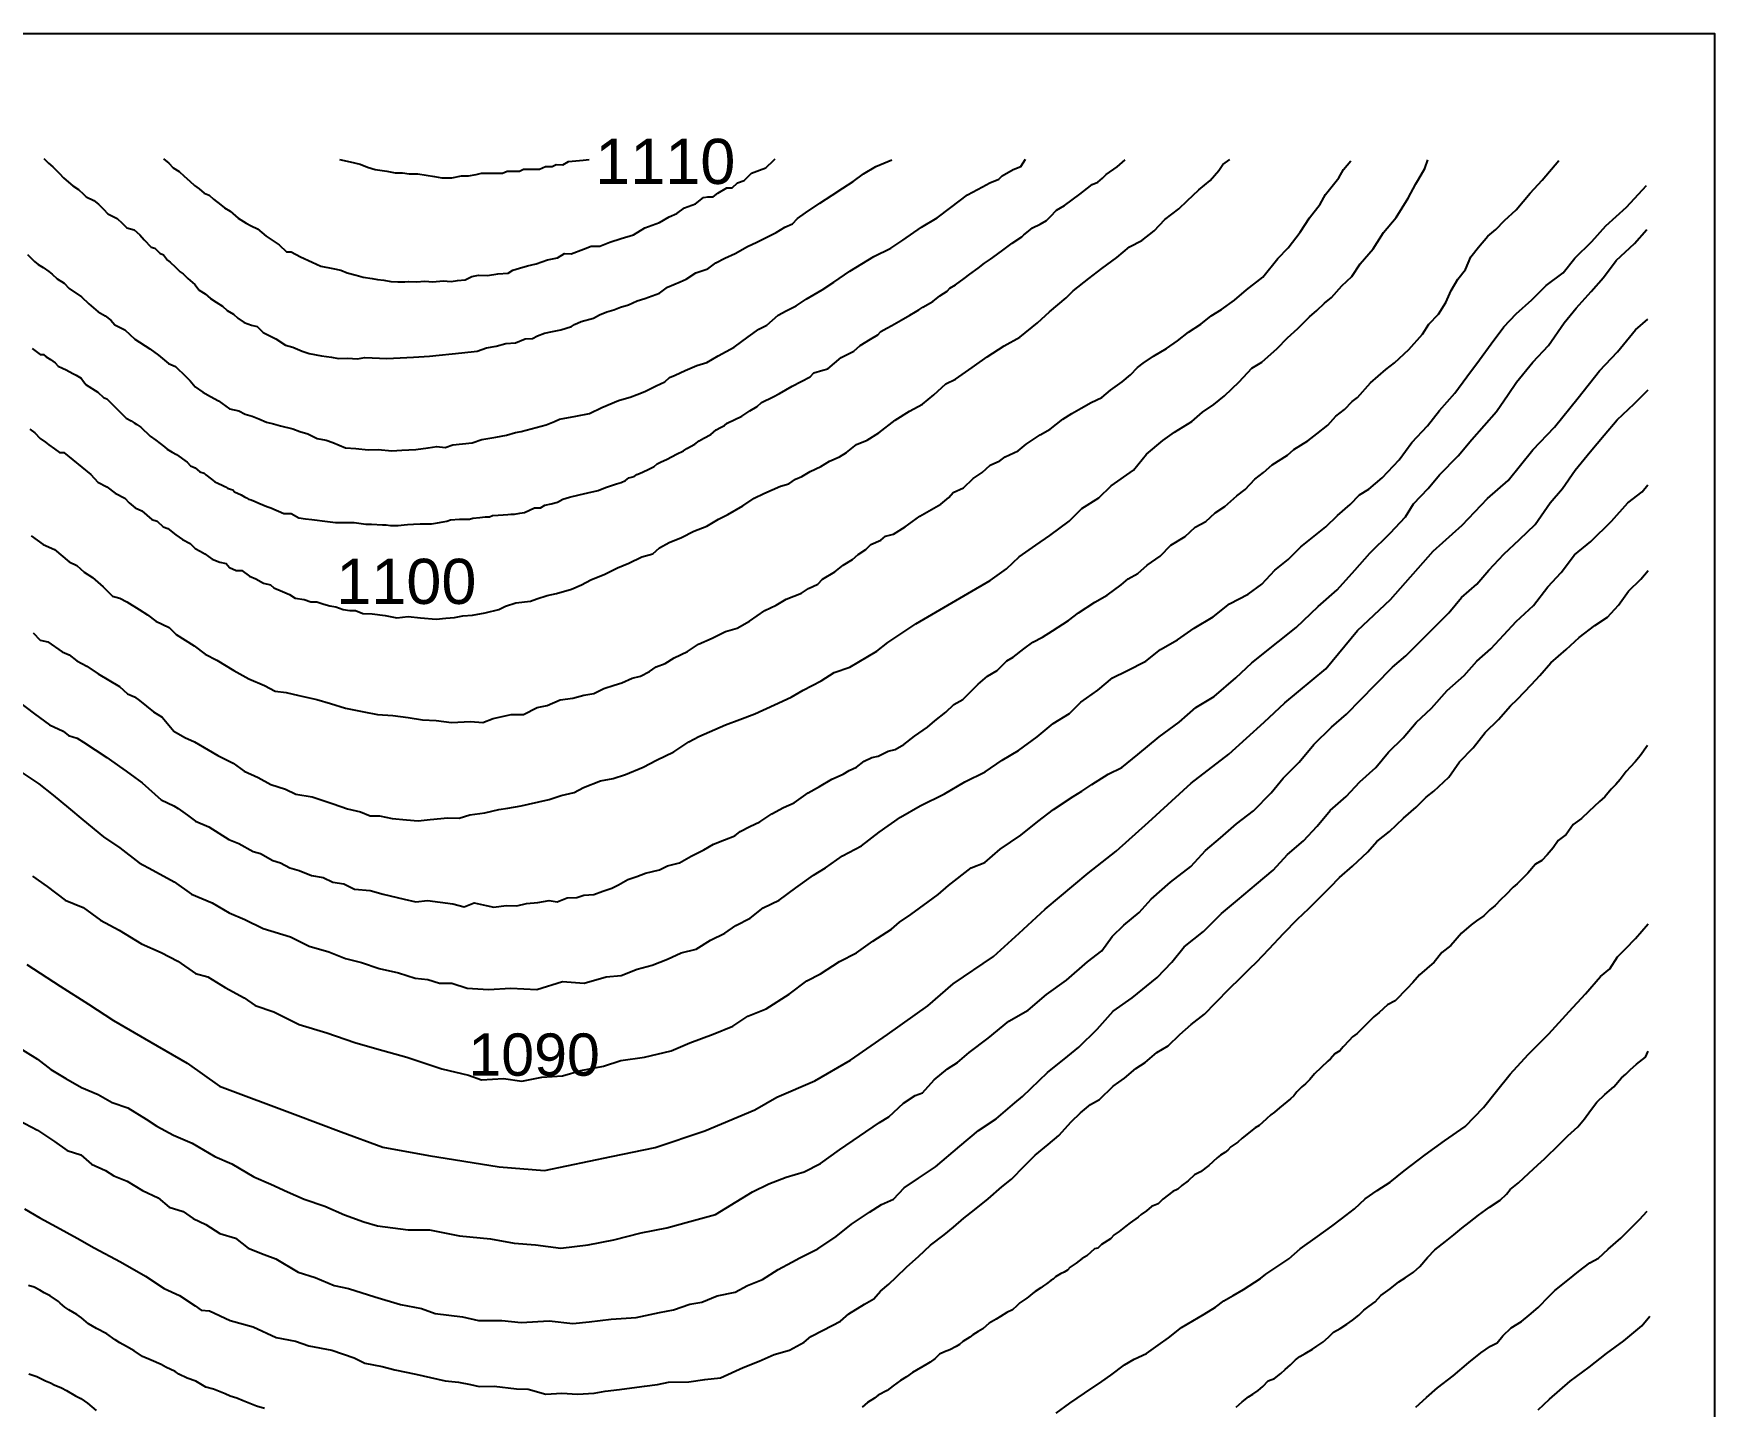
# Model space of a CAD drawing. Header units: millimetres. Extents: x 19067981 to 38137102, y 2652003 to 2652615.
# Drawn here: x 19068229.74 to 19068241.12, y 2652519.26 to 2652528.56 of the extents above; entities that cross this region are included whole.
import ezdxf

# ---------------------------------------------------------------- set-up
doc = ezdxf.new("R2010")
doc.units = ezdxf.units.MM
doc.styles.get("Standard").update_dxf_attribs({"font": 'arial.ttf'})

msp = doc.modelspace()

# ---------------------------------------------------------------- linework, layer by layer
for points in [[(19068212.602, 2652528.557), (19068241.121, 2652528.557), (19068241.121, 2652508.344), (19068212.602, 2652508.344), (19068212.602, 2652528.557)], [(19068229.561, 2652524.094), (19068229.749, 2652523.953), (19068229.85, 2652523.878), (19068229.942, 2652523.836), (19068229.979, 2652523.805), (19068230.038, 2652523.788), (19068230.079, 2652523.761), (19068230.239, 2652523.658), (19068230.324, 2652523.597), (19068230.369, 2652523.564), (19068230.427, 2652523.522), (19068230.477, 2652523.485), (19068230.605, 2652523.37), (19068230.691, 2652523.329), (19068230.721, 2652523.312), (19068230.783, 2652523.266), (19068230.838, 2652523.225), (19068230.928, 2652523.187), (19068231.063, 2652523.101), (19068231.131, 2652523.074), (19068231.228, 2652523.02), (19068231.279, 2652523.007), (19068231.362, 2652522.96), (19068231.413, 2652522.943), (19068231.477, 2652522.909), (19068231.541, 2652522.891), (19068231.624, 2652522.858), (19068231.703, 2652522.844), (19068231.767, 2652522.812), (19068231.842, 2652522.801), (19068231.914, 2652522.765), (19068232.02, 2652522.756), (19068232.109, 2652522.731), (19068232.251, 2652522.698), (19068232.33, 2652522.679), (19068232.408, 2652522.688), (19068232.581, 2652522.667), (19068232.658, 2652522.645), (19068232.724, 2652522.673), (19068232.807, 2652522.655), (19068232.858, 2652522.644), (19068232.941, 2652522.654), (19068233.014, 2652522.653), (19068233.079, 2652522.668), (19068233.156, 2652522.675), (19068233.233, 2652522.689), (19068233.287, 2652522.68), (19068233.354, 2652522.708), (19068233.42, 2652522.71), (19068233.467, 2652522.724), (19068233.534, 2652522.729), (19068233.597, 2652522.752), (19068233.656, 2652522.772), (19068233.703, 2652522.795), (19068233.766, 2652522.831), (19068233.825, 2652522.851), (19068233.884, 2652522.875), (19068233.979, 2652522.897), (19068234.034, 2652522.924), (19068234.115, 2652522.944), (19068234.195, 2652522.99), (19068234.279, 2652523.032), (19068234.345, 2652523.071), (19068234.419, 2652523.1), (19068234.489, 2652523.126), (19068234.526, 2652523.157), (19068234.591, 2652523.189), (19068234.659, 2652523.222), (19068234.74, 2652523.275), (19068234.819, 2652523.318), (19068234.892, 2652523.351), (19068234.986, 2652523.418), (19068235.062, 2652523.461), (19068235.147, 2652523.51), (19068235.224, 2652523.545), (19068235.263, 2652523.57), (19068235.314, 2652523.592), (19068235.365, 2652523.632), (19068235.417, 2652523.656), (19068235.46, 2652523.667), (19068235.528, 2652523.699), (19068235.576, 2652523.711), (19068235.634, 2652523.746), (19068235.706, 2652523.802), (19068235.794, 2652523.863), (19068235.843, 2652523.906), (19068235.919, 2652523.963), (19068235.972, 2652524.016), (19068236.034, 2652524.05), (19068236.085, 2652524.102), (19068236.136, 2652524.154), (19068236.2, 2652524.208), (19068236.265, 2652524.245), (19068236.332, 2652524.311), (19068236.374, 2652524.337), (19068236.446, 2652524.392), (19068236.506, 2652524.438), (19068236.572, 2652524.471), (19068236.641, 2652524.515), (19068236.748, 2652524.584), (19068236.817, 2652524.636), (19068236.926, 2652524.709), (19068237.011, 2652524.756), (19068237.106, 2652524.826), (19068237.152, 2652524.867), (19068237.217, 2652524.902), (19068237.282, 2652524.959), (19068237.37, 2652525.019), (19068237.442, 2652525.094), (19068237.539, 2652525.152), (19068237.605, 2652525.216), (19068237.678, 2652525.255), (19068237.741, 2652525.313), (19068237.806, 2652525.356), (19068237.887, 2652525.428), (19068237.944, 2652525.472), (19068238.01, 2652525.541), (19068238.069, 2652525.586), (19068238.128, 2652525.639), (19068238.231, 2652525.704), (19068238.273, 2652525.742), (19068238.368, 2652525.8), (19068238.43, 2652525.849), (19068238.503, 2652525.907), (19068238.559, 2652525.968), (19068238.617, 2652526.013), (19068238.668, 2652526.066), (19068238.705, 2652526.093), (19068238.794, 2652526.194), (19068238.896, 2652526.284), (19068238.955, 2652526.328), (19068239.052, 2652526.418), (19068239.145, 2652526.522), (19068239.189, 2652526.59), (19068239.253, 2652526.657), (19068239.302, 2652526.738), (19068239.339, 2652526.818), (19068239.385, 2652526.894), (19068239.435, 2652526.96), (19068239.473, 2652527.045), (19068239.524, 2652527.112), (19068239.588, 2652527.187), (19068239.642, 2652527.231), (19068239.701, 2652527.293), (19068239.78, 2652527.364), (19068239.875, 2652527.478), (19068239.956, 2652527.566), (19068240.068, 2652527.699)], [(19068229.7, 2652527.063), (19068229.748, 2652527.015), (19068229.773, 2652526.994), (19068229.806, 2652526.973), (19068229.846, 2652526.946), (19068229.868, 2652526.928), (19068229.902, 2652526.898), (19068229.95, 2652526.868), (19068229.983, 2652526.832), (19068230.066, 2652526.776), (19068230.116, 2652526.727), (19068230.18, 2652526.673), (19068230.226, 2652526.647), (19068230.264, 2652526.617), (19068230.293, 2652526.586), (19068230.359, 2652526.553), (19068230.427, 2652526.488), (19068230.529, 2652526.423), (19068230.587, 2652526.381), (19068230.655, 2652526.324), (19068230.703, 2652526.304), (19068230.773, 2652526.236), (19068230.802, 2652526.207), (19068230.836, 2652526.166), (19068230.889, 2652526.129), (19068230.94, 2652526.101), (19068230.995, 2652526.071), (19068231.068, 2652526.017), (19068231.132, 2652526.004), (19068231.174, 2652525.982), (19068231.221, 2652525.968), (19068231.267, 2652525.949), (19068231.318, 2652525.926), (19068231.367, 2652525.915), (19068231.414, 2652525.901), (19068231.497, 2652525.882), (19068231.545, 2652525.864), (19068231.599, 2652525.849), (19068231.663, 2652525.817), (19068231.722, 2652525.805), (19068231.768, 2652525.789), (19068231.854, 2652525.753), (19068231.923, 2652525.748), (19068232.007, 2652525.739), (19068232.076, 2652525.743), (19068232.167, 2652525.732), (19068232.235, 2652525.737), (19068232.331, 2652525.743), (19068232.413, 2652525.754), (19068232.473, 2652525.762), (19068232.529, 2652525.755), (19068232.581, 2652525.774), (19068232.645, 2652525.78), (19068232.712, 2652525.788), (19068232.776, 2652525.809), (19068232.872, 2652525.826), (19068232.943, 2652525.839), (19068233.004, 2652525.856), (19068233.044, 2652525.863), (19068233.213, 2652525.908), (19068233.268, 2652525.932), (19068233.302, 2652525.947), (19068233.412, 2652525.968), (19068233.505, 2652525.986), (19068233.588, 2652526.026), (19068233.703, 2652526.074), (19068233.74, 2652526.085), (19068233.781, 2652526.096), (19068233.829, 2652526.115), (19068233.88, 2652526.135), (19068233.956, 2652526.172), (19068234.015, 2652526.201), (19068234.048, 2652526.23), (19068234.086, 2652526.246), (19068234.154, 2652526.276), (19068234.233, 2652526.31), (19068234.301, 2652526.331), (19068234.376, 2652526.377), (19068234.484, 2652526.435), (19068234.579, 2652526.504), (19068234.653, 2652526.557), (19068234.707, 2652526.584), (19068234.782, 2652526.652), (19068234.837, 2652526.68), (19068234.905, 2652526.715), (19068234.972, 2652526.759), (19068235.081, 2652526.822), (19068235.159, 2652526.875), (19068235.269, 2652526.95), (19068235.43, 2652527.049), (19068235.546, 2652527.104), (19068235.627, 2652527.16), (19068235.753, 2652527.248), (19068235.86, 2652527.309), (19068235.951, 2652527.379), (19068236.064, 2652527.465), (19068236.167, 2652527.519), (19068236.216, 2652527.546), (19068236.277, 2652527.572), (19068236.3, 2652527.594), (19068236.374, 2652527.637), (19068236.426, 2652527.658), (19068236.457, 2652527.708)], [(19068229.717, 2652525.88), (19068229.751, 2652525.854), (19068229.786, 2652525.817), (19068229.822, 2652525.791), (19068229.846, 2652525.774), (19068229.883, 2652525.747), (19068229.918, 2652525.722), (19068229.946, 2652525.722), (19068230.13, 2652525.572), (19068230.177, 2652525.521), (19068230.237, 2652525.489), (19068230.294, 2652525.447), (19068230.36, 2652525.412), (19068230.39, 2652525.38), (19068230.429, 2652525.348), (19068230.474, 2652525.326), (19068230.543, 2652525.268), (19068230.579, 2652525.256), (19068230.62, 2652525.219), (19068230.652, 2652525.208), (19068230.705, 2652525.164), (19068230.75, 2652525.133), (19068230.802, 2652525.106), (19068230.836, 2652525.071), (19068230.87, 2652525.053), (19068230.901, 2652525.036), (19068230.952, 2652525), (19068231.002, 2652524.979), (19068231.045, 2652524.97), (19068231.069, 2652524.942), (19068231.114, 2652524.922), (19068231.152, 2652524.922), (19068231.204, 2652524.885), (19068231.246, 2652524.867), (19068231.298, 2652524.838), (19068231.347, 2652524.825), (19068231.368, 2652524.805), (19068231.428, 2652524.78), (19068231.475, 2652524.76), (19068231.513, 2652524.735), (19068231.573, 2652524.727), (19068231.62, 2652524.71), (19068231.659, 2652524.71), (19068231.706, 2652524.696), (19068231.748, 2652524.683), (19068231.789, 2652524.677), (19068231.838, 2652524.658), (19068231.884, 2652524.651), (19068231.922, 2652524.651), (19068231.97, 2652524.631), (19068232.034, 2652524.629), (19068232.123, 2652524.619), (19068232.201, 2652524.603), (19068232.279, 2652524.612), (19068232.362, 2652524.603), (19068232.467, 2652524.593), (19068232.533, 2652524.599), (19068232.591, 2652524.604), (19068232.649, 2652524.616), (19068232.714, 2652524.621), (19068232.8, 2652524.637), (19068232.892, 2652524.659), (19068232.938, 2652524.682), (19068233.007, 2652524.704), (19068233.106, 2652524.715), (19068233.15, 2652524.73), (19068233.22, 2652524.753), (19068233.282, 2652524.768), (19068233.384, 2652524.796), (19068233.452, 2652524.826), (19068233.514, 2652524.86), (19068233.61, 2652524.898), (19068233.696, 2652524.94), (19068233.772, 2652524.972), (19068233.86, 2652525.015), (19068233.934, 2652525.036), (19068233.98, 2652525.077), (19068234.046, 2652525.112), (19068234.128, 2652525.147), (19068234.213, 2652525.19), (19068234.299, 2652525.222), (19068234.378, 2652525.271), (19068234.441, 2652525.301), (19068234.543, 2652525.361), (19068234.621, 2652525.413), (19068234.685, 2652525.445), (19068234.798, 2652525.493), (19068234.856, 2652525.51), (19068234.901, 2652525.54), (19068234.943, 2652525.56), (19068234.999, 2652525.594), (19068235.072, 2652525.627), (19068235.13, 2652525.662), (19068235.199, 2652525.693), (19068235.246, 2652525.721), (19068235.314, 2652525.775), (19068235.385, 2652525.806), (19068235.465, 2652525.855), (19068235.576, 2652525.94), (19068235.672, 2652526.002), (19068235.76, 2652526.049), (19068235.836, 2652526.112), (19068235.917, 2652526.186), (19068235.983, 2652526.219), (19068236.097, 2652526.296), (19068236.198, 2652526.369), (19068236.313, 2652526.444), (19068236.418, 2652526.503), (19068236.538, 2652526.6), (19068236.619, 2652526.674), (19068236.733, 2652526.769), (19068236.781, 2652526.816), (19068236.887, 2652526.9), (19068236.973, 2652526.968), (19068237.076, 2652527.042), (19068237.162, 2652527.114), (19068237.246, 2652527.156), (19068237.329, 2652527.223), (19068237.401, 2652527.298), (19068237.496, 2652527.372), (19068237.552, 2652527.426), (19068237.63, 2652527.499), (19068237.707, 2652527.562), (19068237.766, 2652527.63), (19068237.793, 2652527.671), (19068237.841, 2652527.704)], [(19068229.726, 2652525.158), (19068229.808, 2652525.098), (19068229.883, 2652525.064), (19068229.983, 2652524.981), (19068230.035, 2652524.956), (19068230.084, 2652524.911), (19068230.142, 2652524.876), (19068230.214, 2652524.812), (19068230.277, 2652524.748), (19068230.327, 2652524.735), (19068230.374, 2652524.71), (19068230.456, 2652524.659), (19068230.514, 2652524.623), (19068230.569, 2652524.579), (19068230.659, 2652524.537), (19068230.708, 2652524.49), (19068230.768, 2652524.452), (19068230.829, 2652524.412), (19068230.903, 2652524.356), (19068230.983, 2652524.315), (19068231.098, 2652524.245), (19068231.199, 2652524.19), (19068231.306, 2652524.145), (19068231.378, 2652524.107), (19068231.453, 2652524.097), (19068231.538, 2652524.076), (19068231.659, 2652524.05), (19068231.753, 2652524.022), (19068231.854, 2652523.992), (19068231.978, 2652523.966), (19068232.07, 2652523.947), (19068232.174, 2652523.941), (19068232.279, 2652523.927), (19068232.374, 2652523.913), (19068232.468, 2652523.907), (19068232.572, 2652523.894), (19068232.701, 2652523.901), (19068232.783, 2652523.893), (19068232.854, 2652523.921), (19068232.975, 2652523.949), (19068233.059, 2652523.949), (19068233.151, 2652523.995), (19068233.22, 2652524.009), (19068233.308, 2652524.047), (19068233.392, 2652524.058), (19068233.467, 2652524.079), (19068233.535, 2652524.091), (19068233.602, 2652524.124), (19068233.672, 2652524.146), (19068233.724, 2652524.162), (19068233.794, 2652524.195), (19068233.851, 2652524.208), (19068233.911, 2652524.239), (19068233.956, 2652524.271), (19068234.017, 2652524.294), (19068234.079, 2652524.332), (19068234.168, 2652524.375), (19068234.243, 2652524.425), (19068234.336, 2652524.464), (19068234.426, 2652524.509), (19068234.506, 2652524.532), (19068234.589, 2652524.579), (19068234.692, 2652524.651), (19068234.769, 2652524.689), (19068234.836, 2652524.728), (19068234.94, 2652524.77), (19068234.989, 2652524.8), (19068235.051, 2652524.831), (19068235.084, 2652524.864), (19068235.166, 2652524.914), (19068235.224, 2652524.958), (19068235.287, 2652524.997), (19068235.324, 2652525.03), (19068235.376, 2652525.064), (19068235.411, 2652525.098), (19068235.477, 2652525.128), (19068235.509, 2652525.155), (19068235.564, 2652525.169), (19068235.642, 2652525.219), (19068235.742, 2652525.29), (19068235.884, 2652525.372), (19068235.938, 2652525.417), (19068235.968, 2652525.45), (19068236.037, 2652525.482), (19068236.104, 2652525.545), (19068236.165, 2652525.586), (19068236.217, 2652525.636), (19068236.283, 2652525.666), (19068236.319, 2652525.692), (19068236.408, 2652525.732), (19068236.462, 2652525.778), (19068236.557, 2652525.842), (19068236.624, 2652525.879), (19068236.71, 2652525.948), (19068236.772, 2652525.985), (19068236.835, 2652526.022), (19068236.901, 2652526.06), (19068236.973, 2652526.094), (19068237.032, 2652526.144), (19068237.111, 2652526.199), (19068237.169, 2652526.248), (19068237.216, 2652526.297), (19068237.253, 2652526.327), (19068237.324, 2652526.374), (19068237.412, 2652526.426), (19068237.487, 2652526.477), (19068237.561, 2652526.537), (19068237.645, 2652526.591), (19068237.714, 2652526.646), (19068237.784, 2652526.69), (19068237.872, 2652526.752), (19068237.954, 2652526.822), (19068238.064, 2652526.908), (19068238.165, 2652527.034), (19068238.235, 2652527.106), (19068238.316, 2652527.214), (19068238.381, 2652527.311), (19068238.453, 2652527.403), (19068238.488, 2652527.468), (19068238.533, 2652527.524), (19068238.579, 2652527.582), (19068238.611, 2652527.637), (19068238.66, 2652527.695)], [(19068229.732, 2652526.425), (19068229.786, 2652526.386), (19068229.809, 2652526.386), (19068229.828, 2652526.369), (19068229.857, 2652526.352), (19068229.888, 2652526.329), (19068229.909, 2652526.306), (19068229.938, 2652526.292), (19068229.962, 2652526.281), (19068230.008, 2652526.256), (19068230.03, 2652526.244), (19068230.064, 2652526.225), (19068230.081, 2652526.202), (19068230.098, 2652526.179), (19068230.177, 2652526.129), (19068230.215, 2652526.095), (19068230.237, 2652526.084), (19068230.333, 2652525.99), (19068230.368, 2652525.955), (19068230.402, 2652525.935), (19068230.423, 2652525.923), (19068230.442, 2652525.911), (19068230.469, 2652525.894), (19068230.531, 2652525.833), (19068230.57, 2652525.804), (19068230.598, 2652525.783), (19068230.628, 2652525.761), (19068230.646, 2652525.744), (19068230.68, 2652525.724), (19068230.709, 2652525.707), (19068230.781, 2652525.656), (19068230.804, 2652525.631), (19068230.836, 2652525.617), (19068230.867, 2652525.59), (19068230.896, 2652525.582), (19068230.908, 2652525.571), (19068230.947, 2652525.541), (19068230.969, 2652525.523), (19068230.99, 2652525.513), (19068231.023, 2652525.498), (19068231.041, 2652525.489), (19068231.054, 2652525.48), (19068231.075, 2652525.474), (19068231.09, 2652525.469), (19068231.102, 2652525.456), (19068231.147, 2652525.436), (19068231.17, 2652525.421), (19068231.183, 2652525.414), (19068231.198, 2652525.405), (19068231.214, 2652525.402), (19068231.242, 2652525.39), (19068231.266, 2652525.379), (19068231.295, 2652525.368), (19068231.321, 2652525.357), (19068231.348, 2652525.346), (19068231.436, 2652525.309), (19068231.486, 2652525.309), (19068231.538, 2652525.279), (19068231.584, 2652525.273), (19068231.626, 2652525.268), (19068231.661, 2652525.263), (19068231.696, 2652525.259), (19068231.786, 2652525.247), (19068231.857, 2652525.247), (19068231.912, 2652525.247), (19068231.992, 2652525.236), (19068232.029, 2652525.236), (19068232.104, 2652525.231), (19068232.13, 2652525.231), (19068232.159, 2652525.228), (19068232.21, 2652525.228), (19068232.252, 2652525.232), (19068232.273, 2652525.234), (19068232.315, 2652525.237), (19068232.359, 2652525.239), (19068232.385, 2652525.239), (19068232.419, 2652525.238), (19068232.435, 2652525.239), (19068232.476, 2652525.246), (19068232.516, 2652525.253), (19068232.54, 2652525.257), (19068232.565, 2652525.266), (19068232.625, 2652525.271), (19068232.662, 2652525.271), (19068232.693, 2652525.271), (19068232.716, 2652525.277), (19068232.763, 2652525.282), (19068232.799, 2652525.285), (19068232.828, 2652525.286), (19068232.85, 2652525.294), (19068232.888, 2652525.297), (19068232.921, 2652525.3), (19068232.952, 2652525.302), (19068232.976, 2652525.305), (19068232.998, 2652525.305), (19068233.035, 2652525.311), (19068233.066, 2652525.316), (19068233.133, 2652525.346), (19068233.173, 2652525.346), (19068233.203, 2652525.364), (19068233.246, 2652525.375), (19068233.29, 2652525.386), (19068233.324, 2652525.405), (19068233.37, 2652525.419), (19068233.436, 2652525.435), (19068233.494, 2652525.448), (19068233.565, 2652525.464), (19068233.615, 2652525.485), (19068233.688, 2652525.509), (19068233.719, 2652525.518), (19068233.749, 2652525.531), (19068233.773, 2652525.549), (19068233.807, 2652525.559), (19068233.825, 2652525.572), (19068233.844, 2652525.58), (19068233.898, 2652525.604), (19068233.943, 2652525.627), (19068233.964, 2652525.645), (19068233.986, 2652525.657), (19068234.031, 2652525.676), (19068234.094, 2652525.71), (19068234.143, 2652525.732), (19068234.164, 2652525.748), (19068234.219, 2652525.778), (19068234.249, 2652525.801), (19068234.28, 2652525.818), (19068234.326, 2652525.844), (19068234.363, 2652525.874), (19068234.393, 2652525.89), (19068234.42, 2652525.904), (19068234.437, 2652525.92), (19068234.536, 2652525.967), (19068234.592, 2652526.003), (19068234.641, 2652526.034), (19068234.671, 2652526.06), (19068234.748, 2652526.098), (19068234.792, 2652526.12), (19068234.878, 2652526.171), (19068234.999, 2652526.233), (19068235.024, 2652526.262), (19068235.085, 2652526.278), (19068235.119, 2652526.287), (19068235.209, 2652526.365), (19068235.249, 2652526.385), (19068235.295, 2652526.408), (19068235.337, 2652526.447), (19068235.409, 2652526.489), (19068235.458, 2652526.517), (19068235.477, 2652526.541), (19068235.519, 2652526.564), (19068235.553, 2652526.582), (19068235.616, 2652526.617), (19068235.675, 2652526.652), (19068235.712, 2652526.674), (19068235.735, 2652526.688), (19068235.763, 2652526.705), (19068235.829, 2652526.744), (19068235.877, 2652526.782), (19068235.928, 2652526.813), (19068235.944, 2652526.833), (19068235.984, 2652526.856), (19068236.043, 2652526.9), (19068236.081, 2652526.928), (19068236.136, 2652526.97), (19068236.18, 2652527.003), (19068236.22, 2652527.031), (19068236.26, 2652527.06), (19068236.314, 2652527.099), (19068236.368, 2652527.138), (19068236.433, 2652527.182), (19068236.447, 2652527.194), (19068236.466, 2652527.21), (19068236.505, 2652527.243), (19068236.557, 2652527.268), (19068236.6, 2652527.293), (19068236.627, 2652527.32), (19068236.668, 2652527.361), (19068236.694, 2652527.378), (19068236.721, 2652527.394), (19068236.826, 2652527.47), (19068236.878, 2652527.512), (19068236.908, 2652527.535), (19068236.948, 2652527.551), (19068236.979, 2652527.578), (19068237.003, 2652527.603), (19068237.078, 2652527.655), (19068237.132, 2652527.703)], [(19068229.739, 2652524.5), (19068229.786, 2652524.452), (19068229.838, 2652524.441), (19068229.935, 2652524.373), (19068229.982, 2652524.353), (19068230.035, 2652524.311), (19068230.103, 2652524.276), (19068230.179, 2652524.224), (19068230.324, 2652524.137), (19068230.379, 2652524.088), (19068230.426, 2652524.067), (19068230.459, 2652524.042), (19068230.554, 2652523.965), (19068230.613, 2652523.93), (19068230.692, 2652523.836), (19068230.767, 2652523.792), (19068230.831, 2652523.763), (19068230.924, 2652523.709), (19068230.99, 2652523.671), (19068231.093, 2652523.618), (19068231.168, 2652523.564), (19068231.262, 2652523.522), (19068231.349, 2652523.474), (19068231.448, 2652523.443), (19068231.517, 2652523.408), (19068231.629, 2652523.391), (19068231.771, 2652523.343), (19068231.868, 2652523.31), (19068231.955, 2652523.289), (19068232.02, 2652523.263), (19068232.084, 2652523.263), (19068232.169, 2652523.244), (19068232.266, 2652523.236), (19068232.346, 2652523.229), (19068232.427, 2652523.237), (19068232.546, 2652523.249), (19068232.623, 2652523.247), (19068232.695, 2652523.269), (19068232.798, 2652523.282), (19068232.891, 2652523.305), (19068232.953, 2652523.314), (19068233.042, 2652523.33), (19068233.092, 2652523.34), (19068233.233, 2652523.372), (19068233.313, 2652523.399), (19068233.401, 2652523.419), (19068233.466, 2652523.453), (19068233.581, 2652523.5), (19068233.666, 2652523.514), (19068233.75, 2652523.541), (19068233.868, 2652523.591), (19068233.959, 2652523.64), (19068234.076, 2652523.695), (19068234.177, 2652523.763), (19068234.245, 2652523.799), (19068234.426, 2652523.879), (19068234.524, 2652523.915), (19068234.624, 2652523.952), (19068234.758, 2652524.014), (19068234.871, 2652524.066), (19068234.952, 2652524.113), (19068235.075, 2652524.176), (19068235.161, 2652524.232), (19068235.267, 2652524.269), (19068235.45, 2652524.376), (19068235.526, 2652524.436), (19068235.626, 2652524.503), (19068235.716, 2652524.562), (19068236.067, 2652524.767), (19068236.218, 2652524.856), (19068236.329, 2652524.934), (19068236.414, 2652525.016), (19068236.528, 2652525.095), (19068236.623, 2652525.16), (19068236.754, 2652525.257), (19068236.838, 2652525.342), (19068236.953, 2652525.414), (19068237.037, 2652525.496), (19068237.188, 2652525.603), (19068237.276, 2652525.71), (19068237.386, 2652525.803), (19068237.465, 2652525.859), (19068237.584, 2652525.932), (19068237.656, 2652525.995), (19068237.732, 2652526.046), (19068237.805, 2652526.105), (19068237.903, 2652526.199), (19068237.99, 2652526.293), (19068238.058, 2652526.332), (19068238.161, 2652526.425), (19068238.231, 2652526.497), (19068238.301, 2652526.56), (19068238.379, 2652526.641), (19068238.43, 2652526.682), (19068238.481, 2652526.732), (19068238.529, 2652526.771), (19068238.599, 2652526.849), (19068238.667, 2652526.912), (19068238.723, 2652526.998), (19068238.812, 2652527.101), (19068238.881, 2652527.211), (19068238.966, 2652527.313), (19068239.048, 2652527.443), (19068239.1, 2652527.541), (19068239.12, 2652527.575), (19068239.161, 2652527.643), (19068239.181, 2652527.702)], [(19068229.812, 2652527.711), (19068229.843, 2652527.681), (19068229.872, 2652527.655), (19068229.896, 2652527.633), (19068229.918, 2652527.61), (19068229.945, 2652527.581), (19068229.979, 2652527.551), (19068230.007, 2652527.526), (19068230.047, 2652527.502), (19068230.08, 2652527.471), (19068230.099, 2652527.452), (19068230.151, 2652527.428), (19068230.181, 2652527.402), (19068230.215, 2652527.368), (19068230.244, 2652527.338), (19068230.307, 2652527.306), (19068230.342, 2652527.274), (19068230.374, 2652527.243), (19068230.423, 2652527.229), (19068230.462, 2652527.194), (19068230.491, 2652527.162), (19068230.537, 2652527.112), (19068230.564, 2652527.104), (19068230.581, 2652527.087), (19068230.597, 2652527.071), (19068230.621, 2652527.06), (19068230.649, 2652527.024), (19068230.667, 2652527.01), (19068230.702, 2652526.977), (19068230.717, 2652526.962), (19068230.735, 2652526.945), (19068230.754, 2652526.932), (19068230.786, 2652526.899), (19068230.834, 2652526.858), (19068230.863, 2652526.821), (19068230.904, 2652526.795), (19068230.94, 2652526.765), (19068230.979, 2652526.74), (19068231.022, 2652526.713), (19068231.052, 2652526.683), (19068231.095, 2652526.658), (19068231.125, 2652526.63), (19068231.167, 2652526.601), (19068231.217, 2652526.583), (19068231.255, 2652526.575), (19068231.297, 2652526.534), (19068231.382, 2652526.49), (19068231.447, 2652526.449), (19068231.498, 2652526.435), (19068231.56, 2652526.408), (19068231.608, 2652526.391), (19068231.691, 2652526.375), (19068231.76, 2652526.367), (19068231.806, 2652526.357), (19068231.867, 2652526.361), (19068231.934, 2652526.356), (19068231.984, 2652526.364), (19068232.134, 2652526.357), (19068232.313, 2652526.367), (19068232.423, 2652526.373), (19068232.642, 2652526.397), (19068232.745, 2652526.408), (19068232.809, 2652526.429), (19068232.873, 2652526.441), (19068232.939, 2652526.46), (19068233.005, 2652526.465), (19068233.071, 2652526.49), (19068233.12, 2652526.494), (19068233.153, 2652526.511), (19068233.2, 2652526.529), (19068233.256, 2652526.541), (19068233.312, 2652526.552), (19068233.384, 2652526.575), (19068233.404, 2652526.589), (19068233.45, 2652526.608), (19068233.532, 2652526.63), (19068233.573, 2652526.653), (19068233.622, 2652526.673), (19068233.671, 2652526.688), (19068233.716, 2652526.706), (19068233.77, 2652526.722), (19068233.829, 2652526.749), (19068233.881, 2652526.764), (19068233.98, 2652526.801), (19068234.033, 2652526.84), (19068234.12, 2652526.876), (19068234.16, 2652526.896), (19068234.225, 2652526.938), (19068234.306, 2652526.964), (19068234.362, 2652527.005), (19068234.421, 2652527.037), (19068234.491, 2652527.068), (19068234.575, 2652527.116), (19068234.639, 2652527.145), (19068234.77, 2652527.211), (19068234.829, 2652527.246), (19068234.879, 2652527.27), (19068234.913, 2652527.305), (19068234.967, 2652527.344), (19068235.066, 2652527.409), (19068235.148, 2652527.463), (19068235.221, 2652527.512), (19068235.29, 2652527.557), (19068235.36, 2652527.608), (19068235.445, 2652527.658), (19068235.552, 2652527.702)], [(19068230.621, 2652527.709), (19068230.658, 2652527.68), (19068230.688, 2652527.649), (19068230.728, 2652527.624), (19068230.761, 2652527.593), (19068230.799, 2652527.558), (19068230.832, 2652527.528), (19068230.863, 2652527.507), (19068230.897, 2652527.477), (19068230.93, 2652527.463), (19068230.961, 2652527.437), (19068231.009, 2652527.398), (19068231.034, 2652527.378), (19068231.074, 2652527.355), (19068231.128, 2652527.307), (19068231.181, 2652527.275), (19068231.215, 2652527.255), (19068231.258, 2652527.236), (19068231.316, 2652527.187), (19068231.357, 2652527.16), (19068231.405, 2652527.128), (19068231.455, 2652527.079), (19068231.487, 2652527.079), (19068231.548, 2652527.047), (19068231.629, 2652527.01), (19068231.687, 2652526.984), (19068231.769, 2652526.967), (19068231.823, 2652526.956), (19068231.865, 2652526.937), (19068231.927, 2652526.921), (19068231.974, 2652526.909), (19068232.034, 2652526.899), (19068232.071, 2652526.893), (19068232.114, 2652526.889), (19068232.161, 2652526.88), (19068232.208, 2652526.876), (19068232.256, 2652526.876), (19068232.283, 2652526.88), (19068232.335, 2652526.876), (19068232.39, 2652526.882), (19068232.445, 2652526.878), (19068232.514, 2652526.883), (19068232.569, 2652526.879), (19068232.612, 2652526.887), (19068232.665, 2652526.891), (19068232.708, 2652526.913), (19068232.755, 2652526.923), (19068232.814, 2652526.92), (19068232.884, 2652526.93), (19068232.955, 2652526.936), (19068232.987, 2652526.956), (19068233.032, 2652526.97), (19068233.085, 2652526.986), (19068233.144, 2652526.999), (19068233.221, 2652527.025), (19068233.288, 2652527.039), (19068233.336, 2652527.068), (19068233.381, 2652527.067), (19068233.464, 2652527.098), (19068233.517, 2652527.118), (19068233.576, 2652527.118), (19068233.644, 2652527.145), (19068233.721, 2652527.17), (19068233.804, 2652527.196), (19068233.88, 2652527.242), (19068233.979, 2652527.278), (19068234.045, 2652527.317), (19068234.097, 2652527.339), (19068234.149, 2652527.378), (19068234.223, 2652527.406), (19068234.278, 2652527.447), (19068234.306, 2652527.452), (19068234.342, 2652527.452), (19068234.374, 2652527.476), (19068234.436, 2652527.513), (19068234.471, 2652527.513), (19068234.507, 2652527.547), (19068234.552, 2652527.562), (19068234.603, 2652527.613), (19068234.657, 2652527.633), (19068234.699, 2652527.649), (19068234.753, 2652527.7), (19068234.762, 2652527.709)], [(19068231.812, 2652527.706), (19068231.885, 2652527.689), (19068231.953, 2652527.673), (19068232.002, 2652527.653), (19068232.055, 2652527.638), (19068232.133, 2652527.625), (19068232.19, 2652527.615), (19068232.239, 2652527.615), (19068232.285, 2652527.608), (19068232.344, 2652527.608), (19068232.4, 2652527.599), (19068232.456, 2652527.59), (19068232.507, 2652527.582), (19068232.574, 2652527.582), (19068232.638, 2652527.594), (19068232.686, 2652527.594), (19068232.738, 2652527.604), (19068232.774, 2652527.612), (19068232.917, 2652527.612), (19068232.948, 2652527.625), (19068233.031, 2652527.625), (19068233.058, 2652527.64), (19068233.167, 2652527.64), (19068233.208, 2652527.657), (19068233.252, 2652527.657), (19068233.281, 2652527.671), (19068233.326, 2652527.67), (19068233.363, 2652527.691), (19068233.462, 2652527.7), (19068233.503, 2652527.705)], [(19068229.636, 2652523.573), (19068229.777, 2652523.478), (19068229.874, 2652523.402), (19068229.978, 2652523.316), (19068230.075, 2652523.235), (19068230.216, 2652523.119), (19068230.326, 2652523.045), (19068230.457, 2652522.944), (19068230.549, 2652522.894), (19068230.694, 2652522.815), (19068230.812, 2652522.731), (19068230.95, 2652522.672), (19068231.067, 2652522.605), (19068231.172, 2652522.561), (19068231.297, 2652522.499), (19068231.482, 2652522.443), (19068231.607, 2652522.38), (19068231.741, 2652522.341), (19068231.854, 2652522.297), (19068231.961, 2652522.269), (19068232.082, 2652522.229), (19068232.213, 2652522.199), (19068232.325, 2652522.163), (19068232.41, 2652522.154), (19068232.49, 2652522.129), (19068232.573, 2652522.129), (19068232.678, 2652522.096), (19068232.822, 2652522.087), (19068232.974, 2652522.095), (19068233.149, 2652522.087), (19068233.322, 2652522.14), (19068233.469, 2652522.129), (19068233.619, 2652522.173), (19068233.72, 2652522.182), (19068233.829, 2652522.225), (19068233.929, 2652522.252), (19068234.033, 2652522.291), (19068234.127, 2652522.335), (19068234.228, 2652522.36), (19068234.325, 2652522.421), (19068234.421, 2652522.468), (19068234.496, 2652522.52), (19068234.593, 2652522.569), (19068234.681, 2652522.639), (19068234.789, 2652522.691), (19068234.902, 2652522.775), (19068235.021, 2652522.861), (19068235.103, 2652522.911), (19068235.218, 2652522.991), (19068235.347, 2652523.06), (19068235.467, 2652523.151), (19068235.61, 2652523.252), (19068235.744, 2652523.33), (19068235.908, 2652523.412), (19068236.046, 2652523.492), (19068236.185, 2652523.559), (19068236.299, 2652523.64), (19068236.41, 2652523.704), (19068236.537, 2652523.796), (19068236.645, 2652523.886), (19068236.756, 2652523.954), (19068236.832, 2652524.032), (19068236.948, 2652524.113), (19068237.046, 2652524.197), (19068237.144, 2652524.244), (19068237.271, 2652524.31), (19068237.371, 2652524.387), (19068237.486, 2652524.453), (19068237.6, 2652524.532), (19068237.727, 2652524.61), (19068237.839, 2652524.697), (19068237.965, 2652524.762), (19068238.057, 2652524.831), (19068238.146, 2652524.924), (19068238.236, 2652524.998), (19068238.322, 2652525.084), (19068238.388, 2652525.137), (19068238.49, 2652525.218), (19068238.569, 2652525.295), (19068238.656, 2652525.37), (19068238.719, 2652525.436), (19068238.782, 2652525.473), (19068238.872, 2652525.55), (19068238.986, 2652525.673), (19068239.073, 2652525.789), (19068239.179, 2652525.902), (19068239.261, 2652526.006), (19068239.365, 2652526.123), (19068239.446, 2652526.233), (19068239.531, 2652526.348), (19068239.611, 2652526.457), (19068239.695, 2652526.573), (19068239.779, 2652526.661), (19068239.886, 2652526.754), (19068239.982, 2652526.853), (19068240.097, 2652526.937), (19068240.176, 2652527.036), (19068240.292, 2652527.15), (19068240.386, 2652527.256), (19068240.526, 2652527.382), (19068240.661, 2652527.529)], [(19068229.734, 2652522.853), (19068229.835, 2652522.784), (19068229.955, 2652522.691), (19068230.077, 2652522.641), (19068230.194, 2652522.556), (19068230.321, 2652522.488), (19068230.473, 2652522.395), (19068230.606, 2652522.338), (19068230.718, 2652522.279), (19068230.839, 2652522.195), (19068230.921, 2652522.172), (19068231.038, 2652522.1), (19068231.167, 2652522.03), (19068231.243, 2652521.979), (19068231.369, 2652521.936), (19068231.54, 2652521.85), (19068231.727, 2652521.794), (19068231.918, 2652521.727), (19068232.066, 2652521.685), (19068232.268, 2652521.628), (19068232.507, 2652521.549), (19068232.686, 2652521.506), (19068232.774, 2652521.474), (19068232.923, 2652521.484), (19068233.047, 2652521.465), (19068233.183, 2652521.492), (19068233.323, 2652521.501), (19068233.448, 2652521.538), (19068233.6, 2652521.567), (19068233.717, 2652521.605), (19068233.878, 2652521.628), (19068234.059, 2652521.672), (19068234.184, 2652521.725), (19068234.343, 2652521.783), (19068234.477, 2652521.838), (19068234.577, 2652521.906), (19068234.702, 2652521.956), (19068234.857, 2652522.055), (19068234.976, 2652522.144), (19068235.07, 2652522.192), (19068235.197, 2652522.276), (19068235.313, 2652522.334), (19068235.423, 2652522.414), (19068235.55, 2652522.494), (19068235.605, 2652522.542), (19068235.68, 2652522.595), (19068235.798, 2652522.68), (19068235.867, 2652522.729), (19068235.935, 2652522.791), (19068236.09, 2652522.911), (19068236.182, 2652522.946), (19068236.286, 2652523.036), (19068236.425, 2652523.131), (19068236.541, 2652523.223), (19068236.647, 2652523.306), (19068236.78, 2652523.392), (19068236.839, 2652523.43), (19068236.907, 2652523.474), (19068237.016, 2652523.544), (19068237.11, 2652523.59), (19068237.218, 2652523.678), (19068237.362, 2652523.797), (19068237.497, 2652523.897), (19068237.611, 2652523.995), (19068237.735, 2652524.07), (19068237.882, 2652524.197), (19068237.99, 2652524.298), (19068238.167, 2652524.439), (19068238.29, 2652524.538), (19068238.438, 2652524.68), (19068238.568, 2652524.792), (19068238.686, 2652524.924), (19068238.789, 2652525.04), (19068238.926, 2652525.175), (19068239.029, 2652525.286), (19068239.083, 2652525.373), (19068239.184, 2652525.477), (19068239.26, 2652525.57), (19068239.387, 2652525.7), (19068239.48, 2652525.81), (19068239.563, 2652525.905), (19068239.645, 2652526), (19068239.724, 2652526.115), (19068239.781, 2652526.198), (19068239.893, 2652526.334), (19068239.998, 2652526.447), (19068240.103, 2652526.6), (19068240.185, 2652526.699), (19068240.286, 2652526.812), (19068240.37, 2652526.906), (19068240.455, 2652527.022), (19068240.581, 2652527.137), (19068240.664, 2652527.231)], [(19068229.696, 2652522.255), (19068229.922, 2652522.11), (19068230.113, 2652521.987), (19068230.284, 2652521.877), (19068230.535, 2652521.731), (19068230.781, 2652521.587), (19068231.001, 2652521.431), (19068231.513, 2652521.24), (19068231.825, 2652521.124), (19068232.107, 2652521.019), (19068232.416, 2652520.963), (19068232.894, 2652520.885), (19068233.2, 2652520.862), (19068233.654, 2652520.956), (19068233.951, 2652521.018), (19068234.286, 2652521.129), (19068234.624, 2652521.272), (19068234.773, 2652521.358), (19068235.032, 2652521.468), (19068235.273, 2652521.607), (19068235.523, 2652521.782), (19068235.797, 2652521.976), (19068235.968, 2652522.125), (19068236.24, 2652522.309), (19068236.415, 2652522.468), (19068236.591, 2652522.63), (19068236.881, 2652522.874), (19068237.071, 2652523.022), (19068237.29, 2652523.22), (19068237.58, 2652523.484), (19068237.835, 2652523.679), (19068238.072, 2652523.896), (19068238.214, 2652524.026), (19068238.49, 2652524.257), (19068238.704, 2652524.516), (19068238.929, 2652524.727), (19068239.218, 2652525.054), (19068239.413, 2652525.229), (19068239.584, 2652525.411), (19068239.724, 2652525.531), (19068239.893, 2652525.739), (19068240.039, 2652525.892), (19068240.199, 2652526.092), (19068240.343, 2652526.275), (19068240.465, 2652526.402), (19068240.586, 2652526.553), (19068240.671, 2652526.624)], [(19068229.619, 2652521.707), (19068229.768, 2652521.614), (19068229.858, 2652521.545), (19068229.961, 2652521.485), (19068230.066, 2652521.424), (19068230.18, 2652521.376), (19068230.274, 2652521.321), (19068230.38, 2652521.285), (19068230.505, 2652521.208), (19068230.576, 2652521.162), (19068230.689, 2652521.1), (19068230.816, 2652521.047), (19068230.97, 2652520.957), (19068231.084, 2652520.907), (19068231.234, 2652520.819), (19068231.348, 2652520.768), (19068231.461, 2652520.717), (19068231.574, 2652520.666), (19068231.713, 2652520.619), (19068231.846, 2652520.56), (19068231.977, 2652520.514), (19068232.071, 2652520.487), (19068232.277, 2652520.46), (19068232.422, 2652520.46), (19068232.626, 2652520.42), (19068232.835, 2652520.399), (19068232.996, 2652520.37), (19068233.141, 2652520.358), (19068233.311, 2652520.336), (19068233.497, 2652520.357), (19068233.67, 2652520.391), (19068233.855, 2652520.439), (19068234.029, 2652520.472), (19068234.185, 2652520.516), (19068234.358, 2652520.564), (19068234.498, 2652520.649), (19068234.61, 2652520.717), (19068234.719, 2652520.772), (19068234.838, 2652520.815), (19068234.96, 2652520.852), (19068235.07, 2652520.909), (19068235.199, 2652521), (19068235.334, 2652521.094), (19068235.468, 2652521.187), (19068235.533, 2652521.224), (19068235.631, 2652521.317), (19068235.711, 2652521.37), (19068235.759, 2652521.388), (19068235.839, 2652521.476), (19068235.929, 2652521.549), (19068235.996, 2652521.592), (19068236.077, 2652521.66), (19068236.205, 2652521.756), (19068236.345, 2652521.871), (19068236.475, 2652521.946), (19068236.6, 2652522.052), (19068236.736, 2652522.149), (19068236.876, 2652522.273), (19068236.973, 2652522.348), (19068237.044, 2652522.446), (19068237.122, 2652522.521), (19068237.226, 2652522.608), (19068237.309, 2652522.698), (19068237.439, 2652522.812), (19068237.576, 2652522.918), (19068237.677, 2652523.028), (19068237.777, 2652523.114), (19068237.885, 2652523.208), (19068238.001, 2652523.295), (19068238.121, 2652523.418), (19068238.201, 2652523.518), (19068238.309, 2652523.625), (19068238.41, 2652523.744), (19068238.53, 2652523.862), (19068238.631, 2652523.951), (19068238.825, 2652524.148), (19068238.943, 2652524.268), (19068239.033, 2652524.346), (19068239.124, 2652524.437), (19068239.221, 2652524.535), (19068239.323, 2652524.637), (19068239.41, 2652524.739), (19068239.512, 2652524.83), (19068239.593, 2652524.924), (19068239.696, 2652525.033), (19068239.801, 2652525.133), (19068239.907, 2652525.235), (19068240.009, 2652525.38), (19068240.092, 2652525.479), (19068240.179, 2652525.603), (19068240.281, 2652525.726), (19068240.374, 2652525.838), (19068240.462, 2652525.943), (19068240.578, 2652526.052), (19068240.672, 2652526.145)], [(19068229.64, 2652521.201), (19068229.768, 2652521.135), (19068229.883, 2652521.057), (19068229.97, 2652520.997), (19068230.062, 2652520.968), (19068230.134, 2652520.903), (19068230.228, 2652520.861), (19068230.285, 2652520.824), (19068230.375, 2652520.788), (19068230.479, 2652520.725), (19068230.585, 2652520.677), (19068230.659, 2652520.613), (19068230.754, 2652520.583), (19068230.823, 2652520.537), (19068230.909, 2652520.495), (19068231.003, 2652520.434), (19068231.109, 2652520.404), (19068231.195, 2652520.336), (19068231.304, 2652520.293), (19068231.381, 2652520.263), (19068231.533, 2652520.174), (19068231.648, 2652520.137), (19068231.776, 2652520.082), (19068231.875, 2652520.063), (19068232.053, 2652520.007), (19068232.226, 2652519.954), (19068232.368, 2652519.927), (19068232.461, 2652519.893), (19068232.646, 2652519.87), (19068232.754, 2652519.846), (19068232.911, 2652519.846), (19068233.043, 2652519.833), (19068233.232, 2652519.843), (19068233.392, 2652519.825), (19068233.504, 2652519.837), (19068233.652, 2652519.854), (19068233.822, 2652519.867), (19068233.98, 2652519.899), (19068234.075, 2652519.918), (19068234.185, 2652519.956), (19068234.266, 2652519.97), (19068234.37, 2652520.012), (19068234.491, 2652520.038), (19068234.575, 2652520.083), (19068234.677, 2652520.124), (19068234.782, 2652520.192), (19068234.876, 2652520.241), (19068234.93, 2652520.269), (19068235.051, 2652520.331), (19068235.175, 2652520.415), (19068235.279, 2652520.499), (19068235.402, 2652520.578), (19068235.483, 2652520.63), (19068235.564, 2652520.667), (19068235.637, 2652520.744), (19068235.734, 2652520.81), (19068235.847, 2652520.887), (19068236.012, 2652521.025), (19068236.139, 2652521.132), (19068236.259, 2652521.212), (19068236.384, 2652521.319), (19068236.436, 2652521.363), (19068236.607, 2652521.524), (19068236.745, 2652521.636), (19068236.819, 2652521.696), (19068236.942, 2652521.817), (19068237.051, 2652521.939), (19068237.18, 2652522.031), (19068237.348, 2652522.167), (19068237.448, 2652522.272), (19068237.531, 2652522.376), (19068237.662, 2652522.478), (19068237.784, 2652522.602), (19068237.892, 2652522.692), (19068238.021, 2652522.8), (19068238.134, 2652522.895), (19068238.23, 2652523.001), (19068238.34, 2652523.092), (19068238.433, 2652523.191), (19068238.52, 2652523.299), (19068238.629, 2652523.393), (19068238.721, 2652523.493), (19068238.829, 2652523.59), (19068238.915, 2652523.692), (19068239.013, 2652523.79), (19068239.102, 2652523.893), (19068239.205, 2652523.992), (19068239.313, 2652524.111), (19068239.426, 2652524.213), (19068239.512, 2652524.309), (19068239.607, 2652524.393), (19068239.696, 2652524.487), (19068239.779, 2652524.577), (19068239.897, 2652524.686), (19068239.994, 2652524.813), (19068240.083, 2652524.909), (19068240.173, 2652525.029), (19068240.285, 2652525.119), (19068240.424, 2652525.256), (19068240.535, 2652525.38), (19068240.632, 2652525.456), (19068240.671, 2652525.503)], [(19068229.68, 2652520.601), (19068229.784, 2652520.541), (19068229.898, 2652520.48), (19068230.037, 2652520.404), (19068230.152, 2652520.337), (19068230.331, 2652520.243), (19068230.499, 2652520.145), (19068230.627, 2652520.063), (19068230.73, 2652520.014), (19068230.836, 2652519.946), (19068230.876, 2652519.915), (19068230.932, 2652519.912), (19068231.072, 2652519.846), (19068231.228, 2652519.802), (19068231.384, 2652519.73), (19068231.516, 2652519.706), (19068231.605, 2652519.674), (19068231.761, 2652519.645), (19068231.912, 2652519.592), (19068231.985, 2652519.556), (19068232.103, 2652519.534), (19068232.187, 2652519.511), (19068232.33, 2652519.483), (19068232.529, 2652519.438), (19068232.619, 2652519.428), (19068232.701, 2652519.412), (19068232.759, 2652519.4), (19068232.861, 2652519.401), (19068233.011, 2652519.383), (19068233.091, 2652519.38), (19068233.21, 2652519.346), (19068233.318, 2652519.353), (19068233.424, 2652519.347), (19068233.538, 2652519.354), (19068233.611, 2652519.368), (19068233.709, 2652519.379), (19068233.792, 2652519.389), (19068233.878, 2652519.401), (19068233.967, 2652519.413), (19068234.04, 2652519.428), (19068234.177, 2652519.431), (19068234.286, 2652519.447), (19068234.393, 2652519.458), (19068234.547, 2652519.528), (19068234.655, 2652519.57), (19068234.756, 2652519.616), (19068234.86, 2652519.646), (19068234.959, 2652519.7), (19068235.005, 2652519.738), (19068235.088, 2652519.781), (19068235.204, 2652519.842), (19068235.261, 2652519.891), (19068235.367, 2652519.957), (19068235.431, 2652519.992), (19068235.475, 2652520.044), (19068235.533, 2652520.092), (19068235.581, 2652520.139), (19068235.654, 2652520.21), (19068235.732, 2652520.28), (19068235.815, 2652520.355), (19068235.906, 2652520.425), (19068235.97, 2652520.478), (19068236.04, 2652520.539), (19068236.111, 2652520.594), (19068236.204, 2652520.669), (19068236.297, 2652520.75), (19068236.362, 2652520.803), (19068236.45, 2652520.893), (19068236.523, 2652520.964), (19068236.611, 2652521.037), (19068236.683, 2652521.098), (19068236.766, 2652521.191), (19068236.829, 2652521.251), (19068236.897, 2652521.309), (19068236.958, 2652521.342), (19068237.05, 2652521.433), (19068237.127, 2652521.487), (19068237.204, 2652521.551), (19068237.267, 2652521.593), (19068237.346, 2652521.66), (19068237.424, 2652521.706), (19068237.503, 2652521.781), (19068237.58, 2652521.85), (19068237.67, 2652521.919), (19068237.744, 2652521.997), (19068237.84, 2652522.095), (19068237.908, 2652522.162), (19068237.977, 2652522.228), (19068238.021, 2652522.272), (19068238.107, 2652522.361), (19068238.205, 2652522.465), (19068238.298, 2652522.562), (19068238.375, 2652522.635), (19068238.44, 2652522.701), (19068238.521, 2652522.779), (19068238.584, 2652522.845), (19068238.672, 2652522.922), (19068238.774, 2652523.019), (19068238.836, 2652523.088), (19068238.922, 2652523.157), (19068239.016, 2652523.246), (19068239.101, 2652523.32), (19068239.17, 2652523.389), (19068239.221, 2652523.428), (19068239.324, 2652523.523), (19068239.396, 2652523.627), (19068239.489, 2652523.723), (19068239.569, 2652523.827), (19068239.66, 2652523.914), (19068239.741, 2652524.006), (19068239.785, 2652524.05), (19068239.882, 2652524.152), (19068239.94, 2652524.211), (19068240.014, 2652524.297), (19068240.117, 2652524.388), (19068240.205, 2652524.47), (19068240.312, 2652524.551), (19068240.398, 2652524.608), (19068240.471, 2652524.689), (19068240.539, 2652524.783), (19068240.624, 2652524.865), (19068240.672, 2652524.923)], [(19068240.668, 2652523.739), (19068240.619, 2652523.669), (19068240.585, 2652523.627), (19068240.554, 2652523.594), (19068240.523, 2652523.562), (19068240.484, 2652523.508), (19068240.453, 2652523.474), (19068240.423, 2652523.442), (19068240.38, 2652523.391), (19068240.343, 2652523.359), (19068240.27, 2652523.291), (19068240.222, 2652523.244), (19068240.164, 2652523.204), (19068240.117, 2652523.135), (19068240.063, 2652523.095), (19068240.029, 2652523.046), (19068239.988, 2652522.997), (19068239.952, 2652522.959), (19068239.911, 2652522.934), (19068239.857, 2652522.875), (19068239.834, 2652522.848), (19068239.786, 2652522.801), (19068239.759, 2652522.78), (19068239.71, 2652522.728), (19068239.676, 2652522.696), (19068239.637, 2652522.656), (19068239.6, 2652522.625), (19068239.56, 2652522.586), (19068239.511, 2652522.552), (19068239.474, 2652522.525), (19068239.41, 2652522.468), (19068239.337, 2652522.385), (19068239.277, 2652522.336), (19068239.224, 2652522.271), (19068239.124, 2652522.185), (19068239.079, 2652522.133), (19068239.041, 2652522.093), (19068238.96, 2652522.009), (19068238.909, 2652521.982), (19068238.852, 2652521.931), (19068238.816, 2652521.901), (19068238.703, 2652521.788), (19068238.67, 2652521.766), (19068238.648, 2652521.741), (19068238.608, 2652521.699), (19068238.586, 2652521.671), (19068238.551, 2652521.652), (19068238.522, 2652521.618), (19068238.504, 2652521.601), (19068238.414, 2652521.515), (19068238.383, 2652521.477), (19068238.352, 2652521.447), (19068238.329, 2652521.428), (19068238.312, 2652521.411), (19068238.295, 2652521.393), (19068238.275, 2652521.366), (19068238.252, 2652521.346), (19068238.177, 2652521.285), (19068238.144, 2652521.257), (19068238.118, 2652521.238), (19068238.09, 2652521.21), (19068238.061, 2652521.185), (19068238.039, 2652521.165), (19068238.013, 2652521.149), (19068237.925, 2652521.079), (19068237.895, 2652521.054), (19068237.848, 2652521.021), (19068237.826, 2652520.998), (19068237.806, 2652520.983), (19068237.777, 2652520.966), (19068237.756, 2652520.946), (19068237.698, 2652520.895), (19068237.642, 2652520.853), (19068237.601, 2652520.832), (19068237.559, 2652520.791), (19068237.516, 2652520.759), (19068237.488, 2652520.735), (19068237.455, 2652520.719), (19068237.386, 2652520.667), (19068237.356, 2652520.636), (19068237.311, 2652520.617), (19068237.276, 2652520.589), (19068237.241, 2652520.563), (19068237.22, 2652520.545), (19068237.166, 2652520.506), (19068237.136, 2652520.484), (19068237.091, 2652520.448), (19068237.058, 2652520.426), (19068237.033, 2652520.398), (19068236.972, 2652520.36), (19068236.947, 2652520.336), (19068236.925, 2652520.332), (19068236.873, 2652520.284), (19068236.84, 2652520.265), (19068236.801, 2652520.235), (19068236.781, 2652520.221), (19068236.759, 2652520.206), (19068236.741, 2652520.187), (19068236.719, 2652520.174), (19068236.695, 2652520.161), (19068236.661, 2652520.141), (19068236.644, 2652520.126), (19068236.629, 2652520.116), (19068236.599, 2652520.094), (19068236.579, 2652520.08), (19068236.562, 2652520.066), (19068236.522, 2652520.043), (19068236.505, 2652520.029), (19068236.49, 2652520.014), (19068236.467, 2652519.996), (19068236.419, 2652519.965), (19068236.398, 2652519.944), (19068236.37, 2652519.918), (19068236.33, 2652519.9), (19068236.287, 2652519.872), (19068236.258, 2652519.854), (19068236.212, 2652519.828), (19068236.168, 2652519.789), (19068236.136, 2652519.772), (19068236.101, 2652519.748), (19068236.08, 2652519.734), (19068236.033, 2652519.704), (19068236.01, 2652519.684), (19068235.989, 2652519.67), (19068235.944, 2652519.647), (19068235.908, 2652519.633), (19068235.876, 2652519.617), (19068235.845, 2652519.588), (19068235.811, 2652519.564), (19068235.79, 2652519.55), (19068235.693, 2652519.493), (19068235.652, 2652519.464), (19068235.61, 2652519.44), (19068235.562, 2652519.403), (19068235.521, 2652519.372), (19068235.461, 2652519.341), (19068235.434, 2652519.319), (19068235.387, 2652519.291), (19068235.351, 2652519.26)], [(19068236.665, 2652519.219), (19068236.758, 2652519.286), (19068236.857, 2652519.353), (19068236.974, 2652519.433), (19068237.036, 2652519.475), (19068237.128, 2652519.545), (19068237.194, 2652519.584), (19068237.276, 2652519.623), (19068237.355, 2652519.678), (19068237.426, 2652519.728), (19068237.514, 2652519.798), (19068237.667, 2652519.888), (19068237.744, 2652519.935), (19068237.801, 2652519.979), (19068237.864, 2652520.014), (19068237.933, 2652520.056), (19068238.048, 2652520.131), (19068238.084, 2652520.159), (19068238.158, 2652520.21), (19068238.241, 2652520.263), (19068238.317, 2652520.33), (19068238.434, 2652520.414), (19068238.532, 2652520.484), (19068238.597, 2652520.534), (19068238.685, 2652520.601), (19068238.757, 2652520.67), (19068238.839, 2652520.726), (19068238.926, 2652520.782), (19068239.021, 2652520.86), (19068239.162, 2652520.968), (19068239.295, 2652521.063), (19068239.433, 2652521.159), (19068239.557, 2652521.288), (19068239.647, 2652521.398), (19068239.739, 2652521.514), (19068239.861, 2652521.647), (19068240, 2652521.786), (19068240.138, 2652521.937), (19068240.249, 2652522.058), (19068240.351, 2652522.174), (19068240.413, 2652522.227), (19068240.465, 2652522.308), (19068240.52, 2652522.361), (19068240.588, 2652522.432), (19068240.673, 2652522.531)], [(19068237.884, 2652519.258), (19068237.924, 2652519.296), (19068237.966, 2652519.328), (19068237.997, 2652519.348), (19068238.033, 2652519.372), (19068238.064, 2652519.398), (19068238.101, 2652519.437), (19068238.143, 2652519.454), (19068238.187, 2652519.488), (19068238.216, 2652519.514), (19068238.252, 2652519.545), (19068238.286, 2652519.58), (19068238.315, 2652519.601), (19068238.35, 2652519.623), (19068238.401, 2652519.652), (19068238.429, 2652519.671), (19068238.471, 2652519.7), (19068238.508, 2652519.733), (19068238.543, 2652519.767), (19068238.587, 2652519.792), (19068238.633, 2652519.82), (19068238.672, 2652519.847), (19068238.714, 2652519.883), (19068238.748, 2652519.915), (19068238.784, 2652519.943), (19068238.824, 2652519.973), (19068238.863, 2652520.015), (19068238.926, 2652520.061), (19068238.984, 2652520.107), (19068239.027, 2652520.135), (19068239.083, 2652520.174), (19068239.128, 2652520.211), (19068239.179, 2652520.273), (19068239.229, 2652520.324), (19068239.3, 2652520.381), (19068239.357, 2652520.425), (19068239.412, 2652520.47), (19068239.461, 2652520.509), (19068239.524, 2652520.559), (19068239.598, 2652520.614), (19068239.67, 2652520.661), (19068239.713, 2652520.7), (19068239.738, 2652520.733), (19068239.795, 2652520.777), (19068239.866, 2652520.844), (19068239.926, 2652520.9), (19068239.97, 2652520.941), (19068240.073, 2652521.04), (19068240.128, 2652521.096), (19068240.196, 2652521.156), (19068240.241, 2652521.212), (19068240.282, 2652521.268), (19068240.326, 2652521.324), (19068240.38, 2652521.375), (19068240.441, 2652521.427), (19068240.493, 2652521.488), (19068240.521, 2652521.514), (19068240.55, 2652521.542), (19068240.593, 2652521.582), (19068240.654, 2652521.628), (19068240.673, 2652521.67)], [(19068239.099, 2652519.259), (19068239.173, 2652519.324), (19068239.247, 2652519.389), (19068239.353, 2652519.471), (19068239.459, 2652519.562), (19068239.54, 2652519.627), (19068239.605, 2652519.671), (19068239.65, 2652519.695), (19068239.689, 2652519.743), (19068239.745, 2652519.797), (19068239.815, 2652519.84), (19068239.868, 2652519.883), (19068239.928, 2652519.934), (19068240.003, 2652520.01), (19068240.04, 2652520.049), (19068240.13, 2652520.118), (19068240.2, 2652520.178), (19068240.278, 2652520.237), (19068240.336, 2652520.268), (19068240.402, 2652520.328), (19068240.487, 2652520.402), (19068240.54, 2652520.456), (19068240.613, 2652520.529), (19068240.665, 2652520.587)], [(19068231.305, 2652519.249), (19068231.251, 2652519.266), (19068231.161, 2652519.302), (19068231.119, 2652519.32), (19068231.072, 2652519.334), (19068231.04, 2652519.35), (19068230.96, 2652519.381), (19068230.909, 2652519.394), (19068230.84, 2652519.434), (19068230.781, 2652519.456), (19068230.726, 2652519.482), (19068230.7, 2652519.5), (19068230.637, 2652519.53), (19068230.605, 2652519.549), (19068230.538, 2652519.577), (19068230.48, 2652519.603), (19068230.424, 2652519.64), (19068230.37, 2652519.67), (19068230.327, 2652519.694), (19068230.294, 2652519.716), (19068230.239, 2652519.755), (19068230.169, 2652519.792), (19068230.114, 2652519.823), (19068230.067, 2652519.864), (19068230.035, 2652519.886), (19068229.981, 2652519.917), (19068229.953, 2652519.935), (19068229.923, 2652519.962), (19068229.91, 2652519.975), (19068229.855, 2652520.012), (19068229.813, 2652520.034), (19068229.785, 2652520.051), (19068229.746, 2652520.072), (19068229.707, 2652520.083)], [(19068239.929, 2652519.241), (19068240.004, 2652519.314), (19068240.145, 2652519.435), (19068240.273, 2652519.53), (19068240.391, 2652519.623), (19068240.507, 2652519.709), (19068240.63, 2652519.81), (19068240.683, 2652519.875)], [(19068229.711, 2652519.484), (19068229.763, 2652519.466), (19068229.791, 2652519.454), (19068229.823, 2652519.438), (19068229.857, 2652519.424), (19068229.881, 2652519.41), (19068229.931, 2652519.389), (19068229.964, 2652519.371), (19068230.025, 2652519.335), (19068230.063, 2652519.318), (19068230.107, 2652519.286), (19068230.165, 2652519.237)]]:
    msp.add_lwpolyline(points)
msp.add_circle((19068226.7, 2652516.256), 4)

# ---------------------------------------------------------------- texts
at = {"attachment_point": 1}
for s, insert, char_height in [('1110', (19068233.544, 2652527.845), 0.3054), ('1100', (19068231.791, 2652525.002), 0.3054), ('1090', (19068232.686, 2652521.789), 0.2863)]:
    msp.add_mtext(s, dxfattribs=dict(at, insert=insert, char_height=char_height))

doc.saveas('drawing.dxf')
